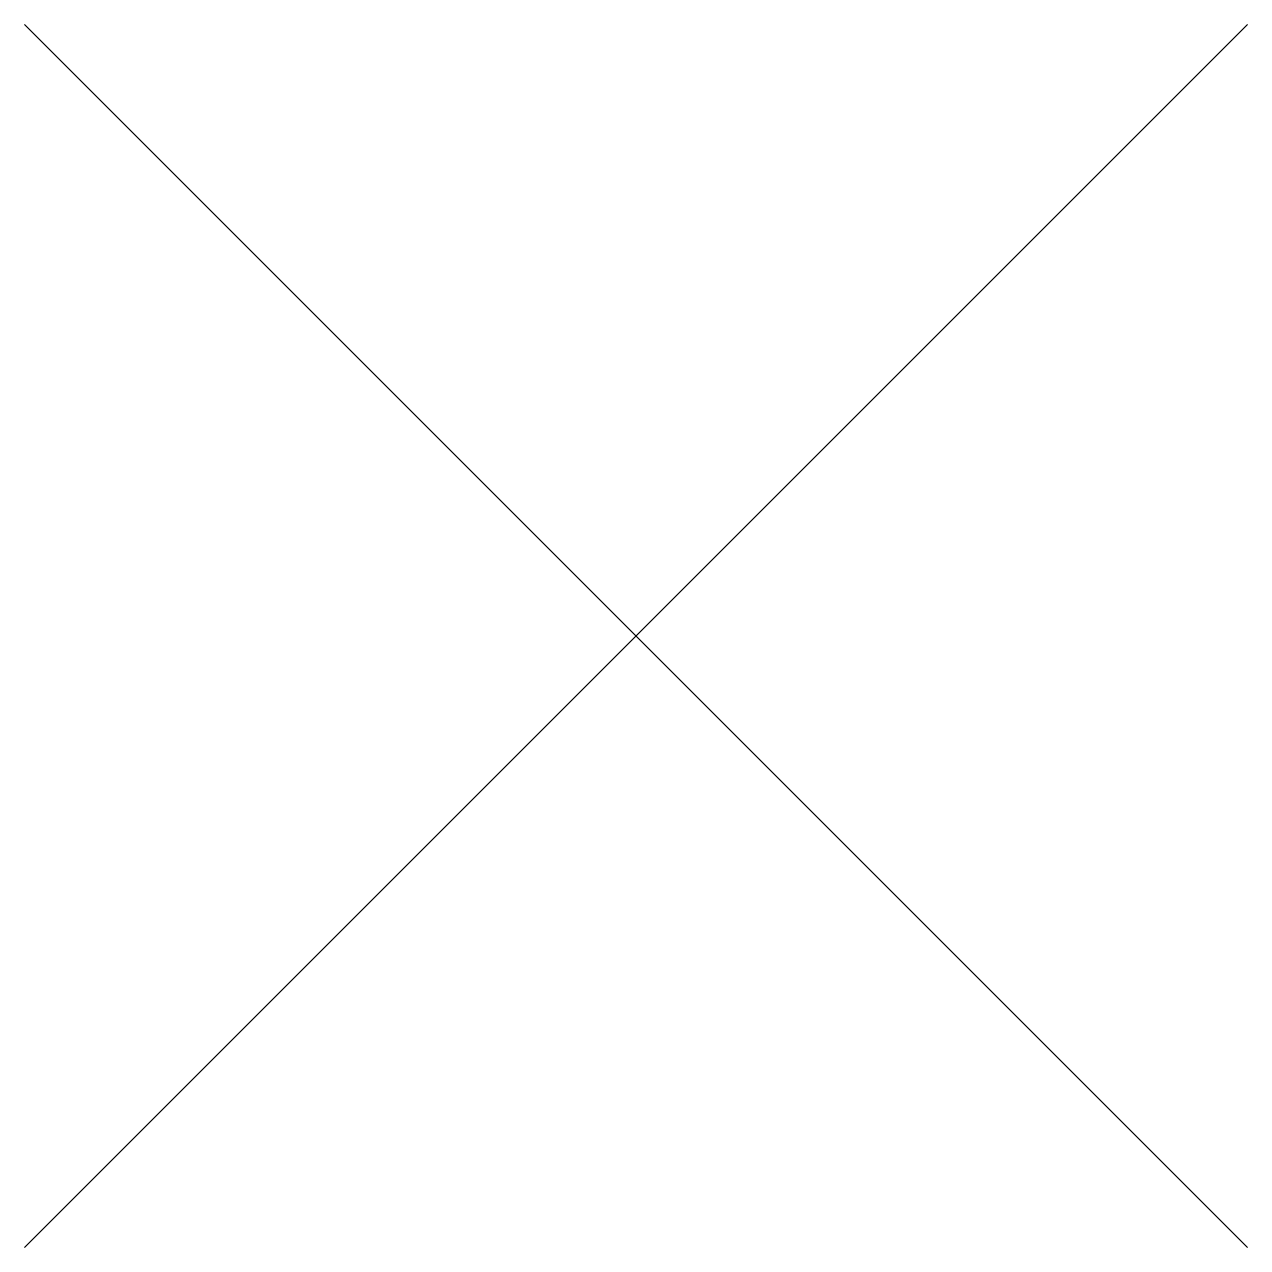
# Model space of a CAD drawing. Header units: millimetres. Extents: x -5 to 5, y -5 to 5.
import ezdxf

# ---------------------------------------------------------------- set-up
doc = ezdxf.new("R2010")
doc.units = ezdxf.units.MM
doc.layers.add('Layer with transparency', color=225, linetype='Continuous', true_color=0xc71585, transparency=0.5)

msp = doc.modelspace()

# ---------------------------------------------------------------- linework, layer by layer
at = {"transparency": 33554483}
msp.add_line((-5, 5), (5, -5), dxfattribs=at)
at = {"layer": 'Layer with transparency'}
msp.add_line((-5, -5), (5, 5), dxfattribs=at)

doc.saveas('drawing.dxf')
